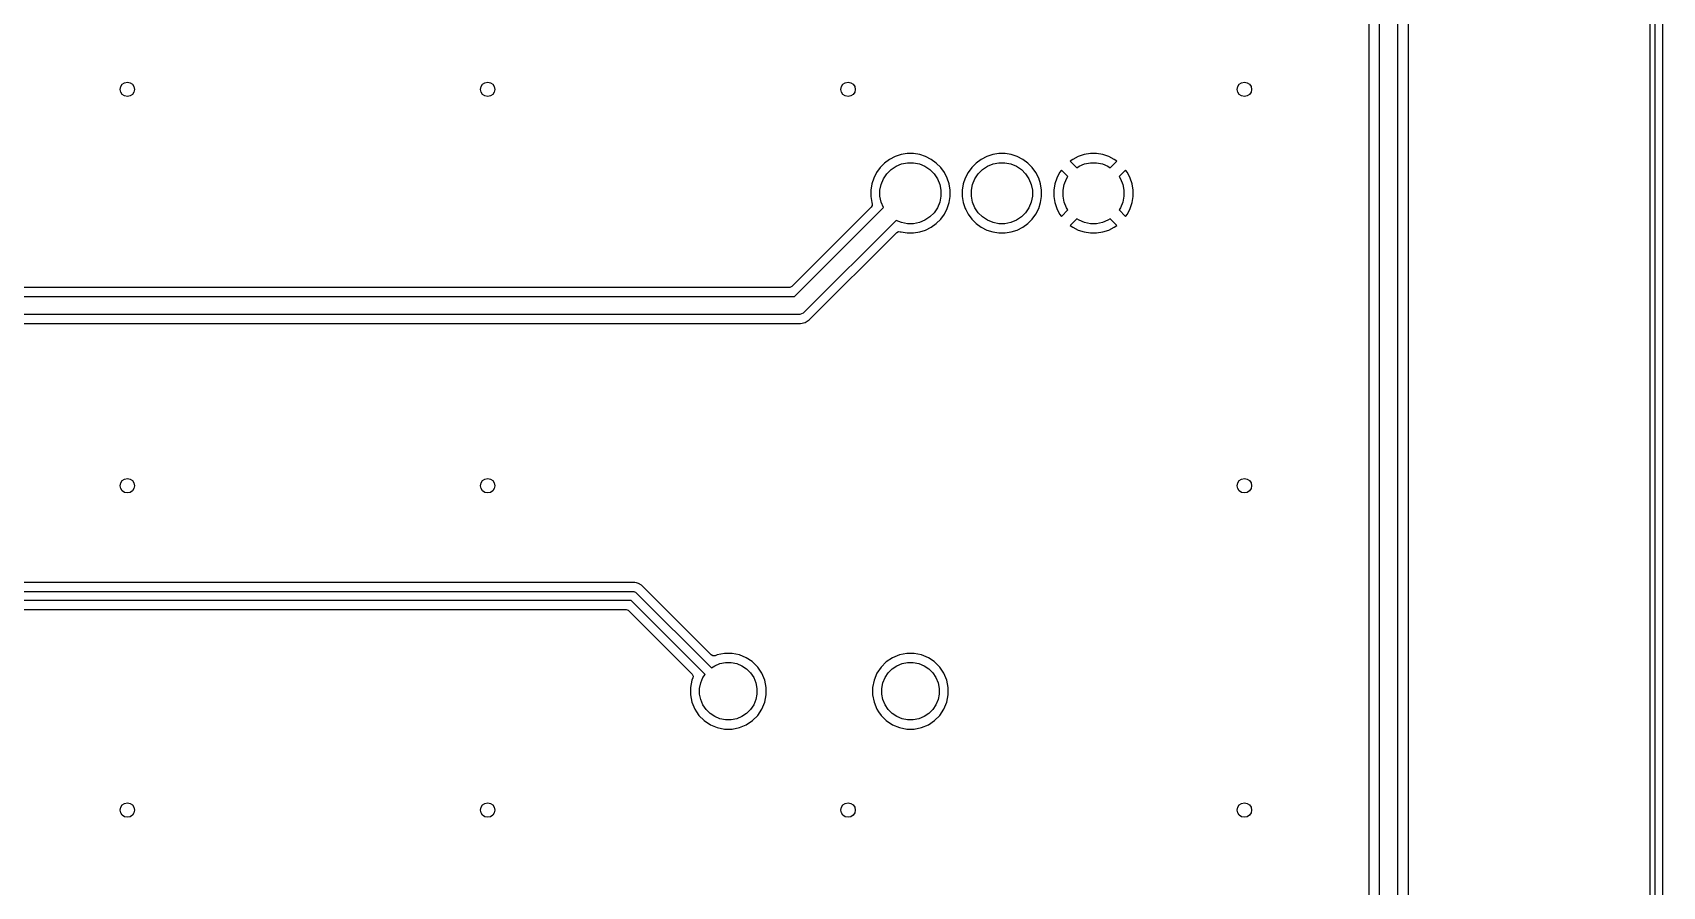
# Model space of a CAD drawing. Extents: x 0 to 130, y -140 to 0.
# Drawn here: x 84.87 to 130.1, y -72.12 to -48.43 of the extents above; entities that cross this region are included whole.
import ezdxf

# ---------------------------------------------------------------- set-up
doc = ezdxf.new("R2010")
doc.units = 0
doc.layers.add('BLACK', color=7, linetype='CONTINUOUS')

msp = doc.modelspace()

# ---------------------------------------------------------------- linework, layer by layer
at = {"layer": 'BLACK', "linetype": 'CONTINUOUS'}
for p, q in [((130.1, 0), (130.1, -140)), ((129.7495, -0.3495), (129.7495, -139.6505)), ((129.9, -139.9), (129.9, -0.1)), ((122.25, -88.026446), (122.25, -40.103553)), ((122.75, -40), (122.75, -88.13)), ((123.0505, -88.202475), (123.0505, -39.927525)), ((121.9495, -40.269032), (121.9495, -87.860966)), ((108.655214, -51.942766), (108.515073, -52.044585)), ((108.809558, -51.864125), (108.655214, -51.942766)), ((108.809561, -51.864123), (108.809558, -51.864125)), ((108.974293, -51.810598), (108.809561, -51.864123)), ((108.974297, -51.810597), (108.974293, -51.810598)), ((109.145386, -51.7835), (108.974297, -51.810597)), ((109.145389, -51.7835), (109.145386, -51.7835)), ((109.318611, -51.7835), (109.145389, -51.7835)), ((109.318614, -51.7835), (109.318611, -51.7835)), ((109.489702, -51.810597), (109.318614, -51.7835)), ((109.489706, -51.810598), (109.489702, -51.810597)), ((109.654438, -51.864123), (109.489706, -51.810598)), ((109.654441, -51.864125), (109.654438, -51.864123)), ((109.808785, -51.942766), (109.654441, -51.864125)), ((109.808787, -51.942767), (109.808785, -51.942766)), ((109.808788, -51.942768), (109.808787, -51.942767)), ((109.948928, -52.044586), (109.808788, -51.942768)), ((111.195214, -51.942766), (111.055073, -52.044585)), ((111.349558, -51.864125), (111.195214, -51.942766)), ((111.349561, -51.864123), (111.349558, -51.864125)), ((111.514293, -51.810598), (111.349561, -51.864123)), ((111.514297, -51.810597), (111.514293, -51.810598)), ((111.685386, -51.7835), (111.514297, -51.810597)), ((111.685389, -51.7835), (111.685386, -51.7835)), ((111.858611, -51.7835), (111.685389, -51.7835)), ((111.858614, -51.7835), (111.858611, -51.7835)), ((112.029702, -51.810597), (111.858614, -51.7835)), ((112.029706, -51.810598), (112.029702, -51.810597)), ((112.194438, -51.864123), (112.029706, -51.810598)), ((112.194441, -51.864125), (112.194438, -51.864123)), ((112.348785, -51.942766), (112.194441, -51.864125)), ((112.348787, -51.942767), (112.348785, -51.942766)), ((112.348788, -51.942768), (112.348787, -51.942767)), ((112.488928, -52.044586), (112.348788, -51.942768)), ((113.735473, -51.943196), (113.667829, -51.992341)), ((113.667829, -51.992341), (113.850493, -52.175005)), ((113.889751, -51.864588), (113.735473, -51.943196)), ((114.05442, -51.811084), (113.889751, -51.864588)), ((114.225425, -51.784), (114.05442, -51.811084)), ((114.398575, -51.784), (114.225425, -51.784)), ((114.569579, -51.811084), (114.398575, -51.784)), ((114.734248, -51.864588), (114.569579, -51.811084)), ((114.888523, -51.943195), (114.734248, -51.864588)), ((114.773505, -52.175004), (114.956169, -51.992341)), ((114.956169, -51.992341), (114.888523, -51.943195)), ((108.212123, -52.461561), (108.158598, -52.626293)), ((108.212125, -52.461558), (108.212123, -52.461561)), ((108.290766, -52.307214), (108.212125, -52.461558)), ((108.392585, -52.167073), (108.290766, -52.307214)), ((108.515073, -52.044585), (108.392585, -52.167073)), ((108.482367, -52.483313), (108.574941, -52.344766)), ((108.574941, -52.344766), (108.692766, -52.226941)), ((108.692766, -52.226941), (108.831313, -52.134367)), ((108.831313, -52.134367), (108.985258, -52.070601)), ((108.985258, -52.070601), (109.148685, -52.038093)), ((109.148685, -52.038093), (109.315315, -52.038093)), ((109.315315, -52.038093), (109.478742, -52.070601)), ((109.478742, -52.070601), (109.632687, -52.134367)), ((109.632687, -52.134367), (109.771234, -52.226941)), ((109.771234, -52.226941), (109.889059, -52.344766)), ((109.889059, -52.344766), (109.981633, -52.483313)), ((110.071414, -52.167072), (109.948928, -52.044586)), ((110.173232, -52.307212), (110.071414, -52.167072)), ((110.251873, -52.461555), (110.173232, -52.307212)), ((110.251873, -52.461557), (110.251873, -52.461555)), ((110.251874, -52.461558), (110.251873, -52.461557)), ((110.251876, -52.461561), (110.251874, -52.461558)), ((110.305401, -52.626293), (110.251876, -52.461561)), ((110.752123, -52.461561), (110.698598, -52.626293)), ((110.752125, -52.461558), (110.752123, -52.461561)), ((110.830766, -52.307214), (110.752125, -52.461558)), ((110.932585, -52.167073), (110.830766, -52.307214)), ((111.055073, -52.044585), (110.932585, -52.167073)), ((111.022367, -52.483313), (111.114941, -52.344766)), ((111.114941, -52.344766), (111.232766, -52.226941)), ((111.232766, -52.226941), (111.371313, -52.134367)), ((111.371313, -52.134367), (111.525258, -52.070601)), ((111.525258, -52.070601), (111.688685, -52.038093)), ((111.688685, -52.038093), (111.855315, -52.038093)), ((111.855315, -52.038093), (112.018742, -52.070601)), ((112.018742, -52.070601), (112.172687, -52.134367)), ((112.172687, -52.134367), (112.311234, -52.226941)), ((112.311234, -52.226941), (112.429059, -52.344766)), ((112.429059, -52.344766), (112.521633, -52.483313)), ((112.611414, -52.167072), (112.488928, -52.044586)), ((112.713232, -52.307212), (112.611414, -52.167072)), ((112.791873, -52.461555), (112.713232, -52.307212)), ((112.791873, -52.461557), (112.791873, -52.461555)), ((112.791874, -52.461558), (112.791873, -52.461557)), ((112.791876, -52.461561), (112.791874, -52.461558)), ((112.845401, -52.626293), (112.791876, -52.461561)), ((113.292588, -52.461751), (113.239084, -52.62642)), ((113.371196, -52.307473), (113.292588, -52.461751)), ((113.42034, -52.239829), (113.371196, -52.307473)), ((113.603005, -52.422493), (113.42034, -52.239829)), ((113.562367, -52.483313), (113.603005, -52.422493)), ((113.850493, -52.175005), (113.911313, -52.134367)), ((113.911313, -52.134367), (114.065258, -52.070601)), ((114.065258, -52.070601), (114.228685, -52.038093)), ((114.228685, -52.038093), (114.395315, -52.038093)), ((114.395315, -52.038093), (114.558742, -52.070601)), ((114.558742, -52.070601), (114.712687, -52.134367)), ((114.712687, -52.134367), (114.773505, -52.175004)), ((115.203657, -52.239829), (115.020993, -52.422491)), ((115.020993, -52.422491), (115.061633, -52.483313)), ((115.252801, -52.307471), (115.203657, -52.239829)), ((115.252804, -52.307475), (115.252801, -52.307471)), ((115.331411, -52.461751), (115.252804, -52.307475)), ((115.384915, -52.62642), (115.331411, -52.461751)), ((108.158597, -52.626297), (108.1315, -52.797385)), ((108.1315, -52.797385), (108.1315, -52.970614)), ((108.158598, -52.626293), (108.158597, -52.626297)), ((108.386093, -52.800685), (108.418601, -52.637258)), ((108.386093, -52.967315), (108.386093, -52.800685)), ((108.418601, -52.637258), (108.482367, -52.483313)), ((109.981633, -52.483313), (110.045399, -52.637258)), ((110.045399, -52.637258), (110.077907, -52.800685)), ((110.077907, -52.800685), (110.077907, -52.967315)), ((110.305402, -52.626297), (110.305401, -52.626293)), ((110.3325, -52.797385), (110.305402, -52.626297)), ((110.3325, -52.970614), (110.3325, -52.797385)), ((110.698597, -52.626297), (110.6715, -52.797385)), ((110.6715, -52.797385), (110.6715, -52.970614)), ((110.698598, -52.626293), (110.698597, -52.626297)), ((110.926093, -52.800685), (110.958601, -52.637258)), ((110.926093, -52.967315), (110.926093, -52.800685)), ((110.958601, -52.637258), (111.022367, -52.483313)), ((112.521633, -52.483313), (112.585399, -52.637258)), ((112.585399, -52.637258), (112.617907, -52.800685)), ((112.617907, -52.800685), (112.617907, -52.967315)), ((112.845402, -52.626297), (112.845401, -52.626293)), ((112.8725, -52.797385), (112.845402, -52.626297)), ((112.8725, -52.797424), (112.8725, -52.797385)), ((112.8725, -52.970614), (112.8725, -52.797424)), ((113.239084, -52.62642), (113.212, -52.797424)), ((113.212, -52.797424), (113.212, -52.970575)), ((113.466093, -52.800685), (113.498601, -52.637258)), ((113.466093, -52.967315), (113.466093, -52.800685)), ((113.498601, -52.637258), (113.562367, -52.483313)), ((115.061633, -52.483313), (115.125399, -52.637258)), ((115.125399, -52.637258), (115.157907, -52.800685)), ((115.157907, -52.800685), (115.157907, -52.967315)), ((115.412, -52.797424), (115.384915, -52.62642)), ((115.412, -52.970575), (115.412, -52.797424)), ((108.142158, -53.266026), (105.937682, -55.470504)), ((106.012446, -55.75), (108.481017, -53.281429)), ((108.1315, -52.970614), (108.158596, -53.141696)), ((108.166309, -53.226613), (108.142158, -53.266026)), ((108.158596, -53.141696), (108.161893, -53.151844)), ((108.161893, -53.151844), (108.166308, -53.165429)), ((108.166308, -53.165429), (108.166309, -53.226613)), ((108.418601, -53.130742), (108.386093, -52.967315)), ((108.481017, -53.281429), (108.418601, -53.130742)), ((109.981633, -53.284687), (109.889059, -53.423234)), ((110.045399, -53.130742), (109.981633, -53.284687)), ((110.077907, -52.967315), (110.045399, -53.130742)), ((110.173232, -53.460788), (110.251873, -53.306445)), ((110.251873, -53.306445), (110.251874, -53.30644)), ((110.251874, -53.30644), (110.251876, -53.306438)), ((110.251876, -53.306438), (110.305401, -53.141706)), ((110.305401, -53.141706), (110.305402, -53.141702)), ((110.305402, -53.141702), (110.3325, -52.970614)), ((110.6715, -52.970614), (110.698597, -53.141702)), ((110.698597, -53.141702), (110.698598, -53.141706)), ((110.698598, -53.141706), (110.752123, -53.306438)), ((110.752123, -53.306438), (110.752125, -53.306441)), ((110.752125, -53.306441), (110.766444, -53.334545)), ((110.766444, -53.334545), (110.830768, -53.460788)), ((110.958601, -53.130742), (110.926093, -52.967315)), ((111.022367, -53.284687), (110.958601, -53.130742)), ((111.114941, -53.423234), (111.022367, -53.284687)), ((112.521633, -53.284687), (112.429059, -53.423234)), ((112.585399, -53.130742), (112.521633, -53.284687)), ((112.617907, -52.967315), (112.585399, -53.130742)), ((112.713232, -53.460788), (112.791873, -53.306445)), ((112.791873, -53.306445), (112.791874, -53.30644)), ((112.791874, -53.30644), (112.791876, -53.306438)), ((112.791876, -53.306438), (112.845401, -53.141706)), ((112.845401, -53.141706), (112.845402, -53.141702)), ((112.845402, -53.141702), (112.8725, -52.970614)), ((113.212, -52.970575), (113.239084, -53.141579)), ((113.239084, -53.141579), (113.292588, -53.306248)), ((113.292588, -53.306248), (113.371195, -53.460523)), ((113.420341, -53.528169), (113.603004, -53.345505)), ((113.498601, -53.130742), (113.466093, -52.967315)), ((113.562367, -53.284687), (113.498601, -53.130742)), ((113.603004, -53.345505), (113.562367, -53.284687)), ((115.061633, -53.284687), (115.020994, -53.345506)), ((115.020994, -53.345506), (115.203657, -53.528169)), ((115.125399, -53.130742), (115.061633, -53.284687)), ((115.157907, -52.967315), (115.125399, -53.130742)), ((115.252805, -53.460522), (115.331411, -53.306248)), ((115.331411, -53.306248), (115.384915, -53.141579)), ((115.384915, -53.141579), (115.412, -52.970575)), ((108.83457, -53.634982), (106.292777, -56.176777)), ((108.985258, -53.697399), (108.83457, -53.634982)), ((109.148685, -53.729907), (108.985258, -53.697399)), ((109.315315, -53.729907), (109.148685, -53.729907)), ((109.478742, -53.697399), (109.315315, -53.729907)), ((109.632687, -53.633633), (109.478742, -53.697399)), ((109.771234, -53.541059), (109.632687, -53.633633)), ((109.889059, -53.423234), (109.771234, -53.541059)), ((109.808788, -53.825232), (109.948928, -53.723414)), ((109.948928, -53.723414), (110.071414, -53.600928)), ((110.071414, -53.600928), (110.173232, -53.460788)), ((110.830768, -53.460788), (110.932586, -53.600928)), ((110.932586, -53.600928), (111.055072, -53.723414)), ((111.055072, -53.723414), (111.195212, -53.825232)), ((111.232766, -53.541059), (111.114941, -53.423234)), ((111.371313, -53.633633), (111.232766, -53.541059)), ((111.525258, -53.697399), (111.371313, -53.633633)), ((111.688685, -53.729907), (111.525258, -53.697399)), ((111.855315, -53.729907), (111.688685, -53.729907)), ((112.018742, -53.697399), (111.855315, -53.729907)), ((112.172687, -53.633633), (112.018742, -53.697399)), ((112.311234, -53.541059), (112.172687, -53.633633)), ((112.429059, -53.423234), (112.311234, -53.541059)), ((112.348788, -53.825232), (112.488928, -53.723414)), ((112.488928, -53.723414), (112.611414, -53.600928)), ((112.611414, -53.600928), (112.713232, -53.460788)), ((113.371195, -53.460523), (113.420341, -53.528169)), ((113.850491, -53.592993), (113.667829, -53.775657)), ((113.667829, -53.775657), (113.735471, -53.824801)), ((113.911313, -53.633633), (113.850491, -53.592993)), ((114.065258, -53.697399), (113.911313, -53.633633)), ((114.228685, -53.729907), (114.065258, -53.697399)), ((114.395315, -53.729907), (114.228685, -53.729907)), ((114.558742, -53.697399), (114.395315, -53.729907)), ((114.712687, -53.633633), (114.558742, -53.697399)), ((114.773506, -53.592994), (114.712687, -53.633633)), ((114.956169, -53.775657), (114.773506, -53.592994)), ((114.888522, -53.824805), (114.956169, -53.775657)), ((115.203657, -53.528169), (115.252805, -53.460522)), ((106.423314, -56.4005), (108.849973, -53.973839)), ((108.849973, -53.973839), (108.904488, -53.946064)), ((108.904488, -53.946064), (108.950567, -53.94969)), ((108.950567, -53.94969), (108.974299, -53.957402)), ((108.974299, -53.957402), (108.974302, -53.957402)), ((108.974302, -53.957402), (108.974304, -53.957403)), ((108.974304, -53.957403), (108.974302, -53.957403)), ((108.974302, -53.957403), (109.145386, -53.9845)), ((109.145386, -53.9845), (109.145389, -53.9845)), ((109.145389, -53.9845), (109.318614, -53.9845)), ((109.318614, -53.9845), (109.489702, -53.957402)), ((109.489702, -53.957402), (109.489706, -53.957401)), ((109.489706, -53.957401), (109.654438, -53.903876)), ((109.654438, -53.903876), (109.65444, -53.903874)), ((109.65444, -53.903874), (109.654445, -53.903873)), ((109.654445, -53.903873), (109.808788, -53.825232)), ((111.195212, -53.825232), (111.349555, -53.903873)), ((111.349555, -53.903873), (111.349557, -53.903873)), ((111.349557, -53.903873), (111.349558, -53.903874)), ((111.349558, -53.903874), (111.349561, -53.903876)), ((111.349561, -53.903876), (111.514293, -53.957401)), ((111.514293, -53.957401), (111.514297, -53.957402)), ((111.514297, -53.957402), (111.685386, -53.9845)), ((111.685386, -53.9845), (111.685389, -53.9845)), ((111.685389, -53.9845), (111.858614, -53.9845)), ((111.858614, -53.9845), (112.029702, -53.957402)), ((112.029702, -53.957402), (112.029706, -53.957401)), ((112.029706, -53.957401), (112.194438, -53.903876)), ((112.194438, -53.903876), (112.19444, -53.903874)), ((112.19444, -53.903874), (112.194445, -53.903873)), ((112.194445, -53.903873), (112.348788, -53.825232)), ((113.735471, -53.824801), (113.735475, -53.824804)), ((113.735475, -53.824804), (113.889751, -53.903411)), ((113.889751, -53.903411), (114.05442, -53.956915)), ((114.05442, -53.956915), (114.225425, -53.984)), ((114.225425, -53.984), (114.398575, -53.984)), ((114.398575, -53.984), (114.569579, -53.956915)), ((114.569579, -53.956915), (114.734248, -53.903411)), ((114.734248, -53.903411), (114.888522, -53.824805)), ((105.867678, -55.4995), (76.782322, -55.4995)), ((105.883165, -55.498281), (105.867678, -55.4995)), ((105.937682, -55.470504), (105.883165, -55.498281)), ((76.637553, -55.75), (106.012446, -55.75)), ((76.468109, -56.5005), (106.18189, -56.5005)), ((106.116, -56.25), (76.534, -56.25)), ((106.164773, -56.245196), (106.116, -56.25)), ((106.254893, -56.207867), (106.164773, -56.245196)), ((106.18189, -56.5005), (106.181892, -56.5005)), ((106.181892, -56.5005), (106.309186, -56.466392)), ((106.254897, -56.207862), (106.254893, -56.207867)), ((106.292777, -56.176777), (106.254897, -56.207862)), ((106.309186, -56.466392), (106.309188, -56.46639)), ((106.309188, -56.46639), (106.30919, -56.46639)), ((106.30919, -56.46639), (106.423309, -56.400503)), ((106.423309, -56.400502), (106.423314, -56.4005)), ((106.423309, -56.400503), (106.423309, -56.400502)), ((101.585235, -63.6845), (62.061734, -63.6845)), ((101.585236, -63.6845), (101.585235, -63.6845)), ((101.585238, -63.6845), (101.585236, -63.6845)), ((101.632984, -63.697294), (101.585238, -63.6845)), ((101.632985, -63.697294), (101.632984, -63.697294)), ((101.680734, -63.710088), (101.632985, -63.697294)), ((101.680741, -63.710091), (101.680734, -63.710088)), ((101.766363, -63.759525), (101.680741, -63.710091)), ((101.766363, -63.759526), (101.766363, -63.759525)), ((103.702106, -65.695269), (101.766363, -63.759526)), ((101.484024, -64.185), (61.865188, -64.185)), ((61.916965, -63.935), (101.5358, -63.935)), ((103.532602, -66.233579), (101.484024, -64.185)), ((101.5358, -63.935), (101.560186, -63.937402)), ((101.560186, -63.937402), (101.560187, -63.937402)), ((101.560187, -63.937402), (101.573384, -63.942868)), ((101.573384, -63.942868), (101.605246, -63.956066)), ((101.605246, -63.956066), (101.605251, -63.956071)), ((101.605251, -63.956071), (101.624188, -63.971612)), ((101.624188, -63.971612), (103.709379, -66.056802)), ((66.943545, -64.4355), (101.339255, -64.4355)), ((101.339255, -64.4355), (101.397446, -64.454407)), ((101.397446, -64.454407), (101.409259, -64.464496)), ((101.409259, -64.464496), (103.171069, -66.226306)), ((103.748997, -65.721529), (103.702106, -65.695269)), ((103.709379, -66.056802), (103.800283, -65.996063)), ((103.809993, -65.71673), (103.748997, -65.721529)), ((103.800283, -65.996063), (103.945172, -65.936048)), ((103.870979, -65.69147), (103.809993, -65.71673)), ((103.87098, -65.69147), (103.870979, -65.69147)), ((104.073932, -65.6511), (103.87098, -65.69147)), ((103.945172, -65.936048), (104.098986, -65.905452)), ((104.073935, -65.6511), (104.073932, -65.6511)), ((104.280865, -65.6511), (104.073935, -65.6511)), ((104.098986, -65.905452), (104.255814, -65.905452)), ((104.255814, -65.905452), (104.409628, -65.936048)), ((104.280867, -65.6511), (104.280865, -65.6511)), ((104.483818, -65.691469), (104.280867, -65.6511)), ((104.409628, -65.936048), (104.554517, -65.996063)), ((104.674997, -65.770658), (104.483818, -65.691469)), ((104.554517, -65.996063), (104.684915, -66.083192)), ((104.838713, -65.880049), (104.674997, -65.770658)), ((104.847055, -65.885623), (104.838713, -65.880049)), ((104.993377, -66.031945), (104.847055, -65.885623)), ((105.108341, -66.204002), (104.993377, -66.031945)), ((108.41602, -66.031948), (108.301058, -66.204002)), ((108.562348, -65.88562), (108.41602, -66.031948)), ((108.734402, -65.770658), (108.562348, -65.88562)), ((108.724485, -66.083192), (108.854883, -65.996063)), ((108.925581, -65.691469), (108.734402, -65.770658)), ((108.854883, -65.996063), (108.999772, -65.936048)), ((109.128532, -65.6511), (108.925581, -65.691469)), ((108.999772, -65.936048), (109.153586, -65.905452)), ((109.128535, -65.6511), (109.128532, -65.6511)), ((109.335465, -65.6511), (109.128535, -65.6511)), ((109.153586, -65.905452), (109.310414, -65.905452)), ((109.310414, -65.905452), (109.464228, -65.936048)), ((109.335467, -65.6511), (109.335465, -65.6511)), ((109.538418, -65.691469), (109.335467, -65.6511)), ((109.464228, -65.936048), (109.609117, -65.996063)), ((109.729597, -65.770658), (109.538418, -65.691469)), ((109.609117, -65.996063), (109.739515, -66.083192)), ((109.893313, -65.880049), (109.729597, -65.770658)), ((109.901655, -65.885623), (109.893313, -65.880049)), ((110.047977, -66.031945), (109.901655, -65.885623)), ((110.162941, -66.204002), (110.047977, -66.031945)), ((103.16727, -66.39518), (103.1269, -66.598132)), ((103.19253, -66.334193), (103.16727, -66.395179)), ((103.16727, -66.395179), (103.16727, -66.39518)), ((103.171069, -66.226306), (103.198846, -66.280823)), ((103.198846, -66.280823), (103.19253, -66.334193)), ((103.381252, -66.623186), (103.411848, -66.469372)), ((103.411848, -66.469372), (103.471863, -66.324483)), ((103.471863, -66.324483), (103.532602, -66.233579)), ((104.684915, -66.083192), (104.795808, -66.194085)), ((104.795808, -66.194085), (104.882937, -66.324483)), ((104.882937, -66.324483), (104.942952, -66.469372)), ((104.942952, -66.469372), (104.973548, -66.623186)), ((105.18753, -66.39518), (105.108341, -66.204002)), ((105.227899, -66.598132), (105.18753, -66.39518)), ((108.221869, -66.395181), (108.1815, -66.598132)), ((108.301058, -66.204002), (108.221869, -66.395181)), ((108.435852, -66.623186), (108.466448, -66.469372)), ((108.466448, -66.469372), (108.526463, -66.324483)), ((108.526463, -66.324483), (108.613592, -66.194085)), ((108.613592, -66.194085), (108.724485, -66.083192)), ((109.739515, -66.083192), (109.850408, -66.194085)), ((109.850408, -66.194085), (109.937537, -66.324483)), ((109.937537, -66.324483), (109.997552, -66.469372)), ((109.997552, -66.469372), (110.028148, -66.623186)), ((110.24213, -66.39518), (110.162941, -66.204002)), ((110.2825, -66.598135), (110.24213, -66.39518)), ((103.1269, -66.598132), (103.1269, -66.805067)), ((103.1269, -66.805067), (103.167269, -67.008018)), ((103.381252, -66.780014), (103.381252, -66.623186)), ((103.411848, -66.933828), (103.381252, -66.780014)), ((103.471863, -67.078717), (103.411848, -66.933828)), ((104.942952, -66.933828), (104.882937, -67.078717)), ((104.973548, -66.780014), (104.942952, -66.933828)), ((104.973548, -66.623186), (104.973548, -66.780014)), ((105.18753, -67.00802), (105.2279, -66.805065)), ((105.2279, -66.598135), (105.227899, -66.598132)), ((105.2279, -66.805065), (105.2279, -66.598135)), ((108.1815, -66.598132), (108.1815, -66.805067)), ((108.1815, -66.805067), (108.221869, -67.008018)), ((108.435852, -66.780014), (108.435852, -66.623186)), ((108.466448, -66.933828), (108.435852, -66.780014)), ((108.526463, -67.078717), (108.466448, -66.933828)), ((109.997552, -66.933828), (109.937537, -67.078717)), ((110.028148, -66.780014), (109.997552, -66.933828)), ((110.028148, -66.623186), (110.028148, -66.780014)), ((110.24213, -67.00802), (110.2825, -66.805065)), ((110.2825, -66.805065), (110.2825, -66.598135)), ((103.167269, -67.008018), (103.246458, -67.199197)), ((103.246458, -67.199197), (103.295299, -67.272293)), ((103.295299, -67.272293), (103.361423, -67.371255)), ((103.361423, -67.371255), (103.507745, -67.517577)), ((103.558992, -67.209115), (103.471863, -67.078717)), ((103.669885, -67.320008), (103.558992, -67.209115)), ((103.800283, -67.407137), (103.669885, -67.320008)), ((104.684915, -67.320008), (104.554517, -67.407137)), ((104.795808, -67.209115), (104.684915, -67.320008)), ((104.882937, -67.078717), (104.795808, -67.209115)), ((104.847055, -67.517577), (104.993377, -67.371255)), ((104.993377, -67.371255), (105.108341, -67.199198)), ((105.108341, -67.199198), (105.18753, -67.00802)), ((108.221869, -67.008018), (108.301058, -67.199197)), ((108.301058, -67.199197), (108.349899, -67.272293)), ((108.349899, -67.272293), (108.416023, -67.371255)), ((108.416023, -67.371255), (108.562345, -67.517577)), ((108.613592, -67.209115), (108.526463, -67.078717)), ((108.724485, -67.320008), (108.613592, -67.209115)), ((108.854883, -67.407137), (108.724485, -67.320008)), ((109.739515, -67.320008), (109.609117, -67.407137)), ((109.850408, -67.209115), (109.739515, -67.320008)), ((109.937537, -67.078717), (109.850408, -67.209115)), ((109.901655, -67.517577), (110.047977, -67.371255)), ((110.047977, -67.371255), (110.162941, -67.199198)), ((110.162941, -67.199198), (110.24213, -67.00802)), ((103.507745, -67.517577), (103.679802, -67.632541)), ((103.679802, -67.632541), (103.87098, -67.71173)), ((103.945172, -67.467152), (103.800283, -67.407137)), ((103.87098, -67.71173), (104.073935, -67.7521)), ((104.098986, -67.497748), (103.945172, -67.467152)), ((104.073935, -67.7521), (104.073936, -67.7521)), ((104.073936, -67.7521), (104.280864, -67.7521)), ((104.255814, -67.497748), (104.098986, -67.497748)), ((104.409628, -67.467152), (104.255814, -67.497748)), ((104.280864, -67.7521), (104.280865, -67.7521)), ((104.280865, -67.7521), (104.48382, -67.71173)), ((104.554517, -67.407137), (104.409628, -67.467152)), ((104.48382, -67.71173), (104.674998, -67.632541)), ((104.674998, -67.632541), (104.847055, -67.517577)), ((108.562345, -67.517577), (108.734402, -67.632541)), ((108.734402, -67.632541), (108.92558, -67.71173)), ((108.999772, -67.467152), (108.854883, -67.407137)), ((108.92558, -67.71173), (109.128535, -67.7521)), ((109.153586, -67.497748), (108.999772, -67.467152)), ((109.128535, -67.7521), (109.128536, -67.7521)), ((109.128536, -67.7521), (109.335464, -67.7521)), ((109.310414, -67.497748), (109.153586, -67.497748)), ((109.464228, -67.467152), (109.310414, -67.497748)), ((109.335464, -67.7521), (109.335465, -67.7521)), ((109.335465, -67.7521), (109.53842, -67.71173)), ((109.609117, -67.407137), (109.464228, -67.467152)), ((109.53842, -67.71173), (109.729598, -67.632541)), ((109.729598, -67.632541), (109.901655, -67.517577))]:
    msp.add_line(p, q, dxfattribs=at)
at = {"layer": 'BLACK'}
for centre in [(87.5, -50), (97.5, -50), (107.5, -50), (118.5, -50), (87.5, -61), (97.5, -61), (118.5, -61), (87.5, -70), (97.5, -70), (107.5, -70), (118.5, -70)]:
    msp.add_circle(centre, 0.2, dxfattribs=at)

doc.saveas('drawing.dxf')
